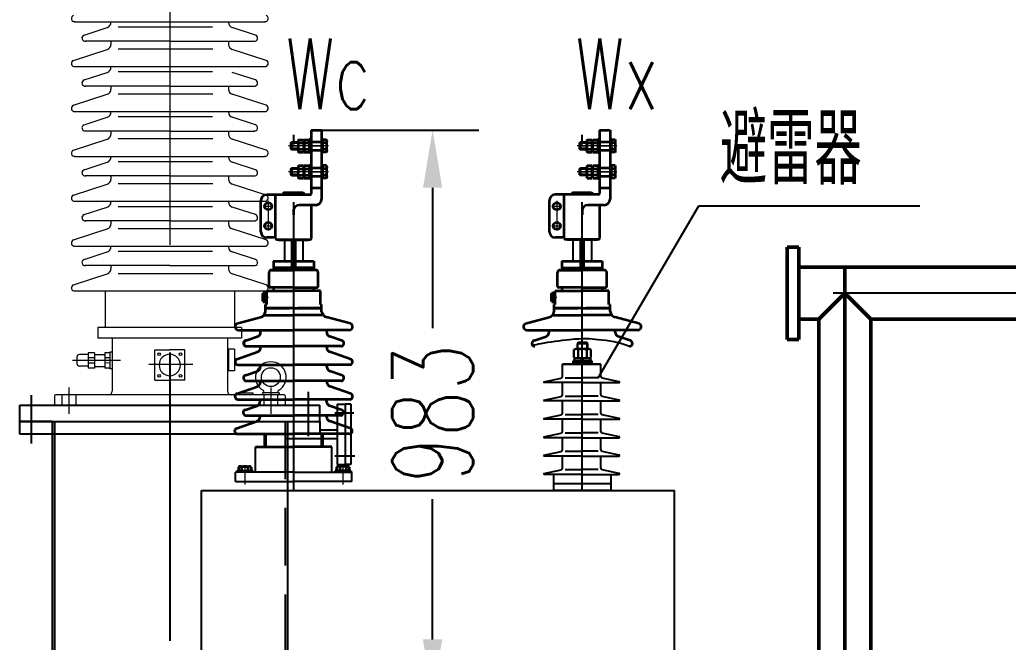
# Model space of a CAD drawing. Header units: millimetres. Extents: x -1000 to 22760, y -400 to 16400.
# Drawn here: x 5694 to 7407, y 12685 to 13764 of the extents above; entities that cross this region are included whole.
import ezdxf
from ezdxf.lldxf.tags import DXFTag

# ---------------------------------------------------------------- set-up
doc = ezdxf.new("R2010")
doc.units = ezdxf.units.MM
doc.header["$LTSCALE"] = 400
for name, pattern in [('ACAD_ISO02W100', [15, 12, -3]), ('AD_LTYPE2 0.13 mm', [16, 13, -1, 1, -1]), ('CENTER', [2, 1.25, -0.25, 0.25, -0.25]), ('DASHED2', [0.375, 0.25, -0.125])]:
    doc.linetypes.add(name, pattern=pattern)
for name, color, linetype, lineweight in [('0粗实线层', 7, 'Continuous', 50), ('2中心线层', 1, 'CENTER', 25), ('5文字层', 6, 'Continuous', 25), ('ACAD中线层', 1, 'AD_LTYPE2 0.13 mm', 13), ('ACAD粗线层', 7, 'Continuous', 30), ('ACAD细线层', 3, 'Continuous', 13), ('粗实线层', 7, 'Continuous', 35)]:
    doc.layers.add(name, color=color, linetype=linetype, lineweight=lineweight)
for name, color, linetype in [('1', 5, 'DASHED2'), ('1轮廓实线层', 7, 'Continuous'), ('2', 2, 'CENTER'), ('3中心线层', 1, 'CENTER')]:
    doc.layers.add(name, color=color, linetype=linetype)
doc.layers.add('中心线层', color=1, linetype='点画线', lineweight=18, true_color=0xff0000)
doc.styles.add('PC_TEXTSTYLE', font='txt.shx', dxfattribs={"width": 0.67, "bigfont": 'hztxt.shx'})
doc.styles.add('TH_GBDIM', font='txt.shx', dxfattribs={"width": 0.67, "bigfont": 'hztxt.shx'})
tags = doc.linetypes.add('点画线', pattern=[18, 12, -2, 2, -2]).pattern_tags.tags
tags[10:11] = [DXFTag(74, 4), DXFTag(75, 0), DXFTag(340, '0'), DXFTag(46, 1.0), DXFTag(50, 0.0), DXFTag(44, 0.0), DXFTag(45, 0.0)]
tags[8:9] = [DXFTag(74, 4), DXFTag(75, 0), DXFTag(340, '0'), DXFTag(46, 1.0), DXFTag(50, 0.0), DXFTag(44, 0.0), DXFTag(45, 0.0)]
tags[6:7] = [DXFTag(74, 4), DXFTag(75, 0), DXFTag(340, '0'), DXFTag(46, 1.0), DXFTag(50, 0.0), DXFTag(44, 0.0), DXFTag(45, 0.0)]
tags[4:5] = [DXFTag(74, 4), DXFTag(75, 0), DXFTag(340, '0'), DXFTag(46, 1.0), DXFTag(50, 0.0), DXFTag(44, 0.0), DXFTag(45, 0.0)]
doc.dimstyles.new('TH_GBDIM', dxfattribs={"dimscale": 40, "dimtxt": 3.5, "dimasz": 2.5, "dimexe": 2, "dimexo": 0, "dimgap": 1.5, "dimtad": 0, "dimtoh": 1, "dimdec": 1, "dimdsep": 46, "dimtxsty": 'TH_GBDIM', "dimcen": 2.5, "dimclrd": 3, "dimclre": 3, "dimclrt": 6, "dimadec": 0, "dimazin": 2, "dimtfac": 0.714286, "dimtdec": 1, "dimtmove": 0, "dimatfit": 3, "dimfxl": 0, "dimtzin": 0, "dimlwd": -1, "dimlwe": -1, "dimarcsym": 0})

# ---------------------------------------------------------------- blocks, each defined once
blk = doc.blocks.new('DY-SGZ')
for p, q in [((4918.6, 9113.6), (5738.6, 9113.6)), ((4918.6, 8783.6), (4918.6, 9113.6)), ((5738.6, 8783.6), (5738.6, 9113.6)), ((4868.6, 8783.6), (4868.6, 8805.6)), ((4868.6, 8805.6), (4918.6, 8805.6)), ((5788.6, 8805.6), (5738.6, 8805.6)), ((5788.6, 8783.6), (5788.6, 8805.6)), ((5788.6, 8783.6), (4868.6, 8783.6)), ((4868.6, 8783.6), (4868.6, 8755.6)), ((5788.6, 8783.6), (5788.6, 8755.6)), ((5788.6, 8755.6), (4868.6, 8755.6))]:
    blk.add_line(p, q)
at = {"layer": '2中心线层'}
for p, q in [((4888.6, 8828.3), (4888.6, 8748.3)), ((5768.6, 8828.3), (5768.6, 8748.3))]:
    blk.add_line(p, q, dxfattribs=at)
blk = doc.blocks.new('GY-SGZ')
for p, q in [((1803.6, 9261.6), (2323.6, 9261.6)), ((1803.6, 9233.6), (1803.6, 9261.6)), ((2323.6, 9233.6), (2323.6, 9261.6)), ((2353.6, 9263.6), (2367.6, 9263.6)), ((2353.6, 9263.6), (2353.6, 9158.6)), ((2367.6, 9263.6), (2367.6, 9158.6)), ((2377.6, 9263.6), (2367.6, 9263.6)), ((2377.6, 9263.6), (2377.6, 9158.6)), ((1803.6, 9211.6), (1803.6, 9233.6)), ((1859.6, 9233.6), (1803.6, 9233.6)), ((1803.6, 9233.6), (2063.6, 9233.6)), ((1859.6, 9233.6), (1859.6, 8805.6)), ((1863.6, 9233.6), (1863.6, 8805.6)), ((2063.6, 9233.6), (2323.6, 9233.6)), ((2267.6, 9233.6), (2267.6, 8805.6)), ((2323.6, 9233.6), (2323.6, 9211.6)), ((2353.6, 9218.6), (2323.6, 9218.6)), ((1859.6, 9211.6), (1803.6, 9211.6)), ((2323.6, 9211.6), (1803.6, 9211.6)), ((2353.6, 9203.6), (2263.6, 9203.6)), ((2353.6, 9158.6), (2367.6, 9158.6)), ((2377.6, 9158.6), (2367.6, 9158.6)), ((1803.6, 8755.6), (1803.6, 8805.6)), ((1803.6, 8805.6), (1863.6, 8805.6)), ((1803.6, 8805.6), (2323.6, 8805.6)), ((2323.6, 8805.6), (2323.6, 8755.6)), ((2323.6, 8783.6), (1803.6, 8783.6)), ((2323.6, 8783.6), (1803.6, 8783.6)), ((1868.6, 8755.6), (1868.6, 8783.6)), ((2258.6, 8755.6), (2258.6, 8783.6))]:
    blk.add_line(p, q)
at = {"ltscale": 10}
blk.add_line((1803.6, 8755.6), (2323.6, 8755.6), dxfattribs=at)
at = {"layer": '1'}
blk.add_line((2263.6, 9233.6), (2263.6, 8805.6), dxfattribs=at)
at = {"layer": '2'}
for p, q in [((2349.6, 9248.6), (2382.6, 9248.6)), ((2349.6, 9173.6), (2384.2, 9173.6))]:
    blk.add_line(p, q, dxfattribs=at)
at = {"layer": '2中心线层'}
for p, q in [((1823.6, 9278.8), (1823.6, 9195.5)), ((2303.6, 9284.7), (2303.6, 9208)), ((1823.6, 8748.3), (1823.6, 8828.3)), ((2303.6, 8743.7), (2303.6, 8814.6))]:
    blk.add_line(p, q, dxfattribs=at)
at = {"layer": '3中心线层'}
blk.add_line((2063.6, 9353.1), (2063.6, 8786.1), dxfattribs=at)
blk = doc.blocks.new('A$C258836C6')
at = {"color": 1, "linetype": 'ACAD_ISO02W100'}
blk.add_line((-568, -7.4), (-568, 773), dxfattribs=at)
at = {"layer": '0粗实线层'}
for p, q in [((-668, 808), (-668, 648)), ((-668, 648), (-668, 808)), ((-668, 648), (-668, 808)), ((-668, 648), (-668, 808)), ((-668, 808), (-648, 808)), ((-668, 808), (-648, 808)), ((-648, 808), (-648, 648)), ((-648, 648), (-648, 808)), ((-648, 648), (-648, 808)), ((-648, 648), (-648, 808)), ((-648, 648), (-648, 808)), ((-648, 773), (109, 773)), ((-613, 683), (-568, 728)), ((-568, 728), (-523, 683)), ((-648, 683), (-613, 683)), ((-648, 683), (-613, 683)), ((-648, 683), (-613, 683)), ((-613, 68), (-613, 683)), ((-523, 68), (-523, 683)), ((-523, 683), (109, 683)), ((-648, 648), (-668, 648)), ((-668, 648), (-648, 648))]:
    blk.add_line(p, q, dxfattribs=at)
at = {"layer": '2中心线层'}
blk.add_line((712, 728), (-648, 728), dxfattribs=at)
blk = doc.blocks.new('*D106')
at = {"color": 3}
for p, q in [((8403.7, 14945.9), (8903.1, 14945.9)), ((8823.1, 14845.9), (8823.1, 12213)), ((8823.1, 9219.9), (8823.1, 11852.8)), ((7323.8, 9119.9), (8903.1, 9119.9))]:
    blk.add_line(p, q, dxfattribs=at)
for points in [[(8806.4, 14845.9), (8839.7, 14845.9), (8823.1, 14945.9)], [(8806.4, 9219.9), (8839.7, 9219.9), (8823.1, 9119.9)]]:
    blk.add_solid(points, dxfattribs=at)
at = {"layer": 'Defpoints', "color": 0}
for p in [(8403.7, 14945.9), (8823.1, 14945.9), (7323.8, 9119.9)]:
    blk.add_point(p, dxfattribs=at)
at = {"color": 6, "insert": (8823.1, 12032.9), "char_height": 140, "attachment_point": 5, "rotation": 90, "style": 'TH_GBDIM'}
blk.add_mtext('6000{}{}', dxfattribs=at)
blk = doc.blocks.new('24-3150-6SP.280.112.189F')
for p, q in [((2088.9, 7801.2), (2088.9, 7764.1)), ((2120.7, 7801.2), (2120.7, 7764.1)), ((2056.6, 7700.5), (2056.6, 7710.5)), ((2056.6, 7710.5), (2058.2, 7710.5)), ((2056.6, 7700.5), (2056.6, 7690.5)), ((2056.6, 7690.5), (2058.2, 7690.5)), ((2038.7, 7398.2), (2038.7, 7442.2)), ((2171, 7398.2), (2171, 7442.2)), ((2105.1, 7398.2), (2003.9, 7398.2)), ((2003.9, 7382.2), (2003.9, 7398.2)), ((2105.1, 7398.2), (2205.8, 7398.2)), ((2205.8, 7382.2), (2205.8, 7398.2)), ((2003.9, 7382.2), (2105.1, 7382.2)), ((2205.8, 7382.2), (2105.1, 7382.2))]:
    blk.add_line(p, q)
at = {"layer": '0粗实线层'}
for p, q in [((2055.3, 7442.2), (2055.3, 7464.4)), ((2154.4, 7442.2), (2154.4, 7464.4))]:
    blk.add_line(p, q, dxfattribs=at)
at = {"layer": '2中心线层'}
blk.add_line((2105.1, 7366.2), (2105.1, 7982.9), dxfattribs=at)
at = {"layer": '中心线层', "linetype": '点画线'}
for p, q in [((2165.1, 7963.7), (2096.1, 7963.7)), ((2102.3, 7963.7), (2115, 7963.7)), ((2119.4, 7963.7), (2110.9, 7963.7)), ((2132.2, 7963.7), (2156.7, 7963.7)), ((2132.2, 7963.7), (2156.7, 7963.7)), ((2165.1, 7918.7), (2096.1, 7918.7)), ((2102.3, 7918.7), (2115, 7918.7)), ((2119.4, 7918.7), (2110.9, 7918.7)), ((2132.2, 7918.7), (2156.7, 7918.7)), ((2060.9, 7868.3), (2060.9, 7817)), ((2052.1, 7859.1), (2068.8, 7859.1)), ((2052.1, 7825.1), (2068.6, 7825.1))]:
    blk.add_line(p, q, dxfattribs=at)
at = {"layer": '中心线层'}
for p, q in [((2049.3, 7701.3), (2061, 7701.3)), ((2105.1, 7366.2), (2105.1, 7695.2)), ((2020.1, 7410.6), (2020.1, 7377.1)), ((2190.1, 7410.6), (2190.1, 7377.1))]:
    blk.add_line(p, q, dxfattribs=at)
at = {"layer": '粗实线层'}
for p, q in [((2135.1, 7991.2), (2135.1, 7881.2)), ((2135.1, 7991.2), (2153.1, 7991.2)), ((2153.1, 7991.2), (2153.1, 7871.2)), ((2100.6, 7969.1), (2101.3, 7969.7)), ((2100.6, 7958.4), (2100.6, 7969.1)), ((2112.6, 7969.1), (2100.6, 7969.1)), ((2101.3, 7969.7), (2101.3, 7957.7)), ((2103.9, 7969.7), (2101.3, 7969.7)), ((2112.6, 7969.7), (2103.9, 7969.7)), ((2112.6, 7971.9), (2112.6, 7955.6)), ((2112.6, 7971.9), (2112.6, 7955.6)), ((2113.3, 7974.5), (2121.9, 7974.5)), ((2113.4, 7969.1), (2121.8, 7969.1)), ((2122.6, 7971.9), (2122.6, 7955.6)), ((2122.6, 7971.9), (2122.6, 7955.6)), ((2122.6, 7971.9), (2122.6, 7955.6)), ((2122.6, 7971.9), (2122.6, 7955.6)), ((2122.6, 7971.9), (2122.6, 7955.6)), ((2123.3, 7974.5), (2131.9, 7974.5)), ((2123.4, 7969.1), (2131.8, 7969.1)), ((2132.6, 7971.9), (2132.6, 7955.6)), ((2132.6, 7971.9), (2132.6, 7955.6)), ((2132.6, 7971.9), (2132.6, 7955.6)), ((2135.1, 7971), (2153.1, 7971)), ((2135.1, 7971), (2153.1, 7971)), ((2155.6, 7953), (2155.6, 7974.5)), ((2161.9, 7974.5), (2155.6, 7974.5)), ((2161.8, 7969.1), (2155.6, 7969.1)), ((2162.6, 7955.6), (2162.6, 7971.9)), ((2162.6, 7955.6), (2162.6, 7971.9)), ((2100.6, 7958.4), (2101.3, 7957.7)), ((2112.6, 7958.4), (2100.6, 7958.4)), ((2103.9, 7957.7), (2101.3, 7957.7)), ((2112.6, 7957.7), (2103.9, 7957.7)), ((2113.3, 7953), (2121.9, 7953)), ((2113.4, 7958.3), (2121.8, 7958.3)), ((2123.3, 7953), (2131.9, 7953)), ((2123.4, 7958.3), (2131.8, 7958.3)), ((2135.1, 7956.5), (2153.1, 7956.5)), ((2135.1, 7956.5), (2153.1, 7956.5)), ((2161.8, 7958.3), (2155.6, 7958.3)), ((2161.9, 7953), (2155.6, 7953)), ((2100.6, 7924.1), (2101.3, 7924.7)), ((2100.6, 7913.4), (2100.6, 7924.1)), ((2112.6, 7924.1), (2100.6, 7924.1)), ((2101.3, 7924.7), (2101.3, 7912.7)), ((2103.9, 7924.7), (2101.3, 7924.7)), ((2112.6, 7924.7), (2103.9, 7924.7)), ((2112.6, 7926.9), (2112.6, 7910.6)), ((2112.6, 7926.9), (2112.6, 7910.6)), ((2113.3, 7929.5), (2121.9, 7929.5)), ((2113.4, 7924.1), (2121.8, 7924.1)), ((2122.6, 7926.9), (2122.6, 7910.6)), ((2122.6, 7926.9), (2122.6, 7910.6)), ((2122.6, 7926.9), (2122.6, 7910.6)), ((2122.6, 7926.9), (2122.6, 7910.6)), ((2122.6, 7926.9), (2122.6, 7910.6)), ((2123.3, 7929.5), (2131.9, 7929.5)), ((2123.4, 7924.1), (2131.8, 7924.1)), ((2132.6, 7926.9), (2132.6, 7910.6)), ((2132.6, 7926.9), (2132.6, 7910.6)), ((2132.6, 7926.9), (2132.6, 7910.6)), ((2135.1, 7926), (2153.1, 7926)), ((2155.6, 7908), (2155.6, 7929.5)), ((2161.9, 7929.5), (2155.6, 7929.5)), ((2161.8, 7924.1), (2155.6, 7924.1)), ((2162.6, 7910.6), (2162.6, 7926.9)), ((2162.6, 7910.6), (2162.6, 7926.9)), ((2100.6, 7913.4), (2101.3, 7912.7)), ((2112.6, 7913.4), (2100.6, 7913.4)), ((2103.9, 7912.7), (2101.3, 7912.7)), ((2112.6, 7912.7), (2103.9, 7912.7)), ((2113.3, 7908), (2121.9, 7908)), ((2113.4, 7913.3), (2121.8, 7913.3)), ((2123.3, 7908), (2131.9, 7908)), ((2123.4, 7913.3), (2131.8, 7913.3)), ((2135.1, 7911.5), (2153.1, 7911.5)), ((2161.8, 7913.3), (2155.6, 7913.3)), ((2161.9, 7908), (2155.6, 7908)), ((2088.2, 7882.7), (2086.2, 7880.7)), ((2086.2, 7880.7), (2086.2, 7880.5)), ((2086.2, 7880.7), (2086.2, 7879.2)), ((2088.2, 7882.7), (2121.2, 7882.7)), ((2121.2, 7882.7), (2123.2, 7880.7)), ((2123.2, 7880.7), (2123.2, 7880.5)), ((2123.2, 7880.7), (2123.2, 7879.2)), ((2135.1, 7891.2), (2153.1, 7891.2)), ((2048.1, 7814.9), (2048.1, 7869.2)), ((2133.1, 7879.2), (2058.1, 7879.2)), ((2073.6, 7803.2), (2073.6, 7879.2)), ((2104.6, 7851.2), (2104.6, 7844.4)), ((2143.1, 7861.2), (2114.6, 7861.2)), ((2135.6, 7803.2), (2135.6, 7861.2)), ((2073.6, 7804.9), (2058.1, 7804.9)), ((2073.6, 7803.2), (2075.6, 7801.2)), ((2133.6, 7801.2), (2075.6, 7801.2)), ((2078.6, 7801.2), (2130.6, 7801.2)), ((2101.7, 7801.2), (2101.7, 7752.1)), ((2107.3, 7801.2), (2107.3, 7752.1)), ((2133.6, 7801.2), (2135.6, 7803.2)), ((2069.5, 7764.1), (2139.5, 7764.1)), ((2069.6, 7764.1), (2069.6, 7748.4)), ((2139.5, 7764.1), (2139.6, 7748.4)), ((2062.3, 7720.4), (2062.3, 7744.4)), ((2066.3, 7748.4), (2105.1, 7748.4)), ((2139.6, 7752.1), (2069.6, 7752.1)), ((2143.3, 7748.4), (2105.1, 7748.4)), ((2147.3, 7720.4), (2147.3, 7744.4)), ((2058.3, 7688.6), (2058.3, 7712.6)), ((2058.3, 7712.6), (2105.3, 7712.6)), ((2105.1, 7718.4), (2064.3, 7718.4)), ((2151.3, 7712.6), (2104.3, 7712.6)), ((2104.8, 7718.4), (2104.8, 7718.4)), ((2104.8, 7718.4), (2104.9, 7718.4)), ((2105.1, 7718.4), (2145.3, 7718.4)), ((2151.3, 7688.6), (2151.3, 7712.6)), ((2051.5, 7695.4), (2051.5, 7707.2)), ((2051.5, 7695.4), (2051.5, 7707.2)), ((2052, 7709.1), (2056.6, 7709.1)), ((2052, 7693.5), (2056.6, 7693.5)), ((2052.1, 7705.2), (2056.6, 7705.2)), ((2052.1, 7697.4), (2056.6, 7697.4)), ((2056.6, 7693.5), (2056.6, 7709.1)), ((2056.3, 7688.6), (2058.3, 7688.6)), ((2056.3, 7682.2), (2056.3, 7688.6)), ((2056.3, 7676.4), (2056.3, 7682.2)), ((2105.1, 7682.2), (2056.3, 7682.2)), ((2057.4, 7682.2), (2097.6, 7682.2)), ((2104.5, 7682.2), (2153.3, 7682.2)), ((2152.3, 7682.2), (2112, 7682.2)), ((2153.3, 7688.6), (2151.3, 7688.6)), ((2153.3, 7682.2), (2153.3, 7688.6)), ((2153.3, 7676.4), (2153.3, 7682.2)), ((2006.5, 7656), (2047.6, 7666.8)), ((2053, 7670.3), (2105.1, 7670.3)), ((2156.7, 7670.3), (2104.5, 7670.3)), ((2203.2, 7656), (2162, 7666.8)), ((2008.6, 7644.4), (2105.1, 7644.4)), ((2047.6, 7640.9), (2047.6, 7644.4)), ((2201.1, 7644.4), (2104.5, 7644.4)), ((2162.1, 7640.9), (2162.1, 7644.4)), ((2021.7, 7626.3), (2042.2, 7633.4)), ((2188, 7626.3), (2167.5, 7633.4)), ((2006.6, 7594.3), (2042.2, 7606.6)), ((2022.7, 7616.4), (2105.1, 7616.4)), ((2047.6, 7614.2), (2047.6, 7616.4)), ((2047.6, 7614.2), (2047.6, 7614.9)), ((2186.9, 7616.4), (2104.5, 7616.4)), ((2162.1, 7614.2), (2162.1, 7616.4)), ((2162.1, 7614.2), (2162.1, 7614.9)), ((2203.1, 7594.3), (2167.5, 7606.6)), ((2007.6, 7584.4), (2105.1, 7584.4)), ((2021.7, 7566.3), (2042.2, 7573.4)), ((2047.2, 7580.8), (2047.2, 7584.3)), ((2202, 7584.4), (2104.5, 7584.4)), ((2162.5, 7580.8), (2162.5, 7584.3)), ((2188, 7566.3), (2167.5, 7573.4)), ((2022.7, 7556.4), (2105.1, 7556.4)), ((2047.1, 7554), (2047.1, 7556.4)), ((2186.9, 7556.4), (2104.5, 7556.4)), ((2162.6, 7554), (2162.6, 7556.4)), ((2005.9, 7533.9), (2042.3, 7546.5)), ((2204.3, 7533.9), (2168, 7546.5)), ((2007.5, 7524.4), (2008.1, 7524.4)), ((2007.5, 7524.4), (2105.1, 7524.4)), ((2008.1, 7524.4), (2008.7, 7524.4)), ((2046.5, 7520.8), (2046.5, 7524.3)), ((2202.1, 7524.4), (2104.5, 7524.4)), ((2161.9, 7520.8), (2161.9, 7524.3)), ((2202.1, 7524.4), (2201.6, 7524.4)), ((2021.1, 7506.3), (2041.6, 7513.4)), ((2187.4, 7506.3), (2166.8, 7513.4)), ((2022.1, 7496.4), (2104.5, 7496.4)), ((2046.5, 7494), (2046.5, 7496.4)), ((2186.3, 7496.4), (2103.9, 7496.4)), ((2162, 7494), (2162, 7496.4)), ((2005.3, 7473.9), (2041.7, 7486.5)), ((2203.7, 7473.9), (2167.4, 7486.5)), ((2006.9, 7464.4), (2007.5, 7464.4)), ((2006.9, 7464.4), (2104.5, 7464.4)), ((2007.5, 7464.4), (2008.1, 7464.4)), ((2201.5, 7464.4), (2103.9, 7464.4)), ((2201.5, 7464.4), (2200.9, 7464.4)), ((2038.7, 7442.2), (2105.3, 7442.2)), ((2171, 7442.2), (2104.4, 7442.2)), ((2009.3, 7407.1), (2009.3, 7400.3)), ((2012, 7408), (2028.3, 7408)), ((2014.7, 7407.1), (2014.7, 7400.3)), ((2025.6, 7407.1), (2025.6, 7400.3)), ((2031, 7407.1), (2031, 7400.3)), ((2179.2, 7407.1), (2179.2, 7400.3)), ((2198.3, 7408), (2182, 7408)), ((2184.7, 7407.1), (2184.7, 7400.3)), ((2195.6, 7407.1), (2195.6, 7400.3)), ((2201, 7407.1), (2201, 7400.3)), ((2006.5, 7400.3), (2033.8, 7400.3)), ((2006.5, 7400.3), (2006.5, 7398.2)), ((2014.3, 7400.3), (2025.9, 7400.3)), ((2033.8, 7400.3), (2033.8, 7398.2)), ((2203.8, 7400.3), (2176.5, 7400.3)), ((2176.5, 7400.3), (2176.5, 7398.2)), ((2195.9, 7400.3), (2184.3, 7400.3)), ((2203.8, 7400.3), (2203.8, 7398.2))]:
    blk.add_line(p, q, dxfattribs=at)
for points in [[(2135.1, 7952.2), (2135.1, 7975.2), (2132.6, 7975.2), (2132.6, 7952.2)], [(2155.6, 7952.2), (2155.6, 7975.2), (2153.1, 7975.2), (2153.1, 7952.2)], [(2135.1, 7907.2), (2135.1, 7930.2), (2132.6, 7930.2), (2132.6, 7907.2)], [(2155.6, 7907.2), (2155.6, 7930.2), (2153.1, 7930.2), (2153.1, 7907.2)]]:
    blk.add_lwpolyline(points, close=True, dxfattribs=at)
for centre in [(2060.9, 7859.1), (2060.9, 7825.1)]:
    blk.add_circle(centre, 6.25, dxfattribs=at)
for centre, radius, start, end in [((2117.8, 7971.8), 5.16, 148.8599, 211.7548), ((2131.8, 7963.7), 19.1, 163.6829, 196.3171), ((2117.5, 7971.8), 5.16, 328.2452, 31.1401), ((2103.5, 7963.7), 19.1, 343.6829, 16.3171), ((2127.8, 7971.8), 5.16, 148.8599, 211.7548), ((2141.8, 7963.7), 19.1, 163.6829, 196.3171), ((2127.5, 7971.8), 5.16, 328.2452, 31.1401), ((2113.5, 7963.7), 19.1, 343.6829, 16.3171), ((2157.5, 7971.8), 5.16, 328.2452, 31.1401), ((2143.5, 7963.7), 19.1, 343.6829, 16.3171), ((2117.8, 7955.6), 5.16, 148.2452, 211.1401), ((2117.5, 7955.6), 5.16, 328.8599, 31.7548), ((2127.8, 7955.6), 5.16, 148.2452, 211.1401), ((2127.5, 7955.6), 5.16, 328.8599, 31.7548), ((2157.5, 7955.6), 5.16, 328.8599, 31.7548), ((2117.8, 7926.8), 5.16, 148.8599, 211.7548), ((2131.8, 7918.7), 19.1, 163.6829, 196.3171), ((2117.5, 7926.8), 5.16, 328.2452, 31.1401), ((2103.5, 7918.7), 19.1, 343.6829, 16.3171), ((2127.8, 7926.8), 5.16, 148.8599, 211.7548), ((2141.8, 7918.7), 19.1, 163.6829, 196.3171), ((2127.5, 7926.8), 5.16, 328.2452, 31.1401), ((2113.5, 7918.7), 19.1, 343.6829, 16.3171), ((2157.5, 7926.8), 5.16, 328.2452, 31.1401), ((2143.5, 7918.7), 19.1, 343.6829, 16.3171), ((2117.8, 7910.6), 5.16, 148.2452, 211.1401), ((2117.5, 7910.6), 5.16, 328.8599, 31.7548), ((2127.8, 7910.6), 5.16, 148.2452, 211.1401), ((2127.5, 7910.6), 5.16, 328.8599, 31.7548), ((2157.5, 7910.6), 5.16, 328.8599, 31.7548), ((2133.1, 7881.2), 2, 270, 0), ((2058.1, 7869.2), 10, 90, 180), ((2143.1, 7871.2), 10, 270, 360), ((2114.6, 7851.2), 10, 90, 180), ((2058.1, 7814.9), 10, 180, 270), ((2066.3, 7744.4), 4, 90, 180), ((2143.3, 7744.4), 4, 0, 90), ((2064.3, 7720.4), 2, 180, 270), ((2081.9, 7713.7), 12.3, 157.4854, 184.9422), ((2127.8, 7713.7), 12.3, 355.0578, 22.5146), ((2145.3, 7720.4), 2, 270, 0), ((2055.2, 7707.2), 3.74, 148.8643, 211.7593), ((2065.4, 7701.3), 13.9, 163.6873, 196.3215), ((2055.2, 7695.5), 3.74, 148.2496, 211.1445), ((2042.8, 7679.8), 13.9, 290.0238, 345.8672), ((2166.8, 7679.8), 13.9, 194.1328, 249.9762), ((2009.2, 7650.4), 6, 110.5729, 270), ((2039.6, 7640.9), 8, 289.0309, 0), ((2170.1, 7640.9), 8, 180, 250.9691), ((2201.1, 7650.4), 6, 270, 69.4271), ((2022.7, 7621.4), 5, 102.3115, 270), ((2023.4, 7621.4), 5, 102.3115, 270), ((2186.9, 7621.4), 5, 270, 77.6885), ((2039.6, 7614.2), 8, 289.0309, 0), ((2039.6, 7614.2), 8, 289.0309, 0), ((2170.1, 7614.2), 8, 180, 250.9691), ((2170.1, 7614.2), 8, 180, 250.9691), ((2008.2, 7589.4), 5, 102.3115, 270), ((2202, 7589.4), 5, 270, 77.6885), ((2039.2, 7580.8), 8, 289.0309, 0), ((2039.2, 7580.8), 8, 289.0309, 0), ((2170.5, 7580.8), 8, 180, 250.9691), ((2170.5, 7580.8), 8, 180, 250.9691), ((2022.7, 7561.4), 5, 102.3115, 270), ((2186.9, 7561.4), 5, 270, 77.6885), ((2039.1, 7554), 8, 289.0309, 0), ((2170.6, 7554), 8, 180, 250.9691), ((2008.1, 7529.4), 5, 115.7503, 270), ((2038.5, 7520.8), 8, 289.0309, 0), ((2038.5, 7520.8), 8, 289.0309, 0), ((2169.9, 7520.8), 8, 180, 250.9691), ((2169.9, 7520.8), 8, 180, 250.9691), ((2202.1, 7529.4), 5, 270, 64.2497), ((2022.1, 7501.4), 5, 102.3115, 270), ((2186.3, 7501.4), 5, 270, 77.6885), ((2038.5, 7494), 8, 289.0309, 0), ((2170, 7494), 8, 180, 250.9691), ((2007.5, 7469.4), 5, 115.7503, 270), ((2201.5, 7469.4), 5, 270, 64.2497), ((2012, 7403.3), 4.67, 54.43, 125.57), ((2020.1, 7390.6), 17.4, 71.7761, 108.2239), ((2028.3, 7403.3), 4.67, 54.43, 125.57), ((2182, 7403.3), 4.67, 54.43, 125.57), ((2190.1, 7390.6), 17.4, 71.7761, 108.2239), ((2198.3, 7403.3), 4.67, 54.43, 125.57)]:
    blk.add_arc(centre, radius, start, end, dxfattribs=at)
blk = doc.blocks.new('*D169')
at = {"color": 3}
for p, q in [((6216.7, 13572.9), (6489.3, 13572.9)), ((6409.3, 13472.9), (6409.3, 13229.7)), ((6409.3, 12689.9), (6409.3, 12933.1)), ((6216.7, 12589.9), (6489.3, 12589.9))]:
    blk.add_line(p, q, dxfattribs=at)
for points in [[(6392.6, 13472.9), (6425.9, 13472.9), (6409.3, 13572.9)], [(6392.6, 12689.9), (6425.9, 12689.9), (6409.3, 12589.9)]]:
    blk.add_solid(points, dxfattribs=at)
at = {"layer": 'Defpoints', "color": 0}
for p in [(6216.7, 13572.9), (6216.7, 12589.9), (6409.3, 12589.9)]:
    blk.add_point(p, dxfattribs=at)
at = {"color": 6, "insert": (6409.3, 13081.4), "char_height": 140, "attachment_point": 5, "rotation": 90, "style": 'TH_GBDIM'}
blk.add_mtext('983', dxfattribs=at)
blk = doc.blocks.new('BLQ')
for p, q in [((6685.3, 11770.4), (6652.6, 11770.4)), ((6619.1, 11548.9), (6619.1, 11577.1)), ((6718.4, 11577.1), (6718.4, 11548.9)), ((6619.1, 11561.5), (6718.4, 11561.5)), ((6718.4, 11548.9), (6619.1, 11548.9))]:
    blk.add_line(p, q)
at = {"layer": '1轮廓实线层'}
for p, q in [((6634.2, 11746.8), (6634.2, 11767.9)), ((6700.8, 11746.8), (6700.8, 11767.9)), ((6602.3, 11737.6), (6631.9, 11743.9)), ((6667.5, 11736.1), (6602.3, 11736.1)), ((6634.2, 11715), (6634.2, 11736.1)), ((6639.1, 11744.4), (6667.5, 11744.4)), ((6696, 11744.4), (6667.5, 11744.4)), ((6667.5, 11736.1), (6732.8, 11736.1)), ((6700.8, 11715), (6700.8, 11736.1)), ((6732.8, 11737.6), (6703.2, 11743.9)), ((6602.3, 11705.8), (6631.9, 11712.1)), ((6667.5, 11704.3), (6602.3, 11704.3)), ((6634.2, 11683.2), (6634.2, 11704.3)), ((6639.1, 11712.6), (6667.5, 11712.6)), ((6696, 11712.6), (6667.5, 11712.6)), ((6667.5, 11704.3), (6732.8, 11704.3)), ((6700.8, 11683.2), (6700.8, 11704.3)), ((6732.8, 11705.8), (6703.2, 11712.1)), ((6602.3, 11674), (6631.9, 11680.3)), ((6667.5, 11672.5), (6602.3, 11672.5)), ((6634.2, 11651.4), (6634.2, 11672.5)), ((6639.1, 11680.8), (6667.5, 11680.8)), ((6696, 11680.8), (6667.5, 11680.8)), ((6667.5, 11672.5), (6732.8, 11672.5)), ((6700.8, 11651.4), (6700.8, 11672.5)), ((6732.8, 11674), (6703.2, 11680.3)), ((6602.3, 11642.2), (6631.9, 11648.5)), ((6667.5, 11640.7), (6602.3, 11640.7)), ((6634.2, 11619.6), (6634.2, 11640.7)), ((6639.1, 11649), (6667.5, 11649)), ((6696, 11649), (6667.5, 11649)), ((6667.5, 11640.7), (6732.8, 11640.7)), ((6700.8, 11619.6), (6700.8, 11640.7)), ((6732.8, 11642.2), (6703.2, 11648.5)), ((6602.3, 11610.4), (6631.9, 11616.7)), ((6639.1, 11617.2), (6667.5, 11617.2)), ((6696, 11617.2), (6667.5, 11617.2)), ((6732.8, 11610.4), (6703.2, 11616.7)), ((6667.5, 11608.9), (6602.3, 11608.9)), ((6634.2, 11587.8), (6634.2, 11608.9)), ((6667.5, 11608.9), (6732.8, 11608.9)), ((6700.8, 11587.8), (6700.8, 11608.9)), ((6602.3, 11578.6), (6631.9, 11584.9)), ((6639.1, 11585.4), (6667.5, 11585.4)), ((6696, 11585.4), (6667.5, 11585.4)), ((6732.8, 11578.6), (6703.2, 11584.9)), ((6667.5, 11577.1), (6602.3, 11577.1)), ((6667.5, 11577.1), (6732.8, 11577.1))]:
    blk.add_line(p, q, dxfattribs=at)
for centre, radius, start, end in [((6602.3, 11736.9), 0.75, 90, 270), ((6631.2, 11746.8), 3, 282, 0), ((6703.8, 11746.8), 3, 180, 258), ((6732.8, 11736.9), 0.75, 270, 90), ((6602.3, 11705.1), 0.75, 90, 270), ((6631.2, 11715), 3, 282, 0), ((6703.8, 11715), 3, 180, 258), ((6732.8, 11705.1), 0.75, 270, 90), ((6602.3, 11673.3), 0.75, 90, 270), ((6631.2, 11683.2), 3, 282, 0), ((6703.8, 11683.2), 3, 180, 258), ((6732.8, 11673.3), 0.75, 270, 90), ((6631.2, 11651.4), 3, 282, 0), ((6703.8, 11651.4), 3, 180, 258), ((6602.3, 11641.5), 0.75, 90, 270), ((6732.8, 11641.5), 0.75, 270, 90), ((6631.2, 11619.6), 3, 282, 0), ((6703.8, 11619.6), 3, 180, 258), ((6602.3, 11609.7), 0.75, 90, 270), ((6732.8, 11609.7), 0.75, 270, 90), ((6631.2, 11587.8), 3, 282, 0), ((6703.8, 11587.8), 3, 180, 258), ((6602.3, 11577.9), 0.75, 90, 270), ((6732.8, 11577.9), 0.75, 270, 90)]:
    blk.add_arc(centre, radius, start, end, dxfattribs=at)
at = {"layer": 'ACAD中线层', "linetype": 'AD_LTYPE2 0.13 mm', "lineweight": 13}
blk.add_line((6669, 11747.6), (6669, 11805.4), dxfattribs=at)
at = {"layer": 'ACAD粗线层', "linetype": 'Continuous', "lineweight": 30}
for p, q in [((6661.5, 11805.4), (6660.2, 11804.1)), ((6660.2, 11794.5), (6660.2, 11804.1)), ((6677.7, 11804.1), (6660.2, 11804.1)), ((6676.4, 11805.4), (6661.5, 11805.4)), ((6676.4, 11805.4), (6677.7, 11804.1)), ((6677.7, 11794.5), (6677.7, 11804.1)), ((6654.3, 11793.5), (6654.3, 11779.4)), ((6679.9, 11794.5), (6658, 11794.5)), ((6661.7, 11779.4), (6661.7, 11793.5)), ((6676.3, 11779.4), (6676.3, 11793.5)), ((6683.6, 11793.5), (6683.6, 11779.4)), ((6652.6, 11773.9), (6685.3, 11773.9)), ((6652.6, 11767.9), (6652.6, 11773.9)), ((6652.6, 11773.9), (6685.3, 11773.9)), ((6655.3, 11773.9), (6655.3, 11778.4)), ((6682.7, 11778.4), (6655.3, 11778.4)), ((6679.9, 11778.4), (6658, 11778.4)), ((6667.8, 11773.9), (6666.6, 11778.4)), ((6670.1, 11773.9), (6668.9, 11778.4)), ((6682.7, 11773.9), (6682.7, 11778.4)), ((6685.3, 11773.9), (6685.3, 11767.9)), ((6634.2, 11767.9), (6700.8, 11767.9))]:
    blk.add_line(p, q, dxfattribs=at)
for centre, radius, start, end in [((6658, 11787.6), 6.94, 58.2031, 121.7969), ((6669, 11768.4), 26.2, 73.7895, 106.2105), ((6679.9, 11787.6), 6.94, 58.2031, 121.7969), ((6658, 11785.3), 6.94, 238.2031, 301.7969), ((6669, 11804.6), 26.2, 253.7895, 286.2105), ((6679.9, 11785.3), 6.94, 238.2031, 301.7969)]:
    blk.add_arc(centre, radius, start, end, dxfattribs=at)
at = {"layer": 'ACAD细线层', "linetype": 'Continuous', "lineweight": 13}
for p, q in [((6661.5, 11794.5), (6661.5, 11805.4)), ((6676.4, 11794.5), (6676.4, 11805.4))]:
    blk.add_line(p, q, dxfattribs=at)
blk = doc.blocks.new('BRDLW-126-800')
at = {"lineweight": 0}
for p, q in [((138662.7, -209481.1), (138992.9, -209481.1)), ((138679.4, -209504.2), (138719.6, -209491.2)), ((138901.7, -209490.5), (138738.5, -209490.5)), ((138976.3, -209504.2), (138936.1, -209491.2)), ((138827.8, -209514.9), (138681.1, -209514.9)), ((138725.9, -209514.9), (138725.9, -209520.4)), ((138827.8, -209514.9), (138974.6, -209514.9)), ((138929.8, -209514.9), (138929.8, -209520.4)), ((138661, -209548.2), (138719.6, -209529.1)), ((138902.7, -209528.8), (138738.5, -209528.8)), ((138994.6, -209548.2), (138936.1, -209529.1)), ((138662.7, -209558.9), (138992.9, -209558.9)), ((138679.4, -209582), (138719.6, -209569)), ((138901.7, -209568.3), (138738.5, -209568.3)), ((138976.3, -209582), (138936.1, -209569)), ((138827.8, -209592.8), (138681.1, -209592.8)), ((138725.9, -209592.8), (138725.9, -209598.3)), ((138827.8, -209592.8), (138974.6, -209592.8)), ((138929.8, -209592.8), (138929.8, -209598.3)), ((138661, -209626), (138719.6, -209607)), ((138902.7, -209606.6), (138738.5, -209606.6)), ((138994.6, -209626), (138936.1, -209607)), ((138662.7, -209636.7), (138992.9, -209636.7)), ((138679.4, -209659.9), (138719.6, -209646.8)), ((138901.7, -209646.1), (138738.5, -209646.1)), ((138976.3, -209659.9), (138936.1, -209646.8)), ((138827.8, -209670.6), (138681.1, -209670.6)), ((138725.9, -209670.6), (138725.9, -209676.1)), ((138827.8, -209670.6), (138974.6, -209670.6)), ((138929.8, -209670.6), (138929.8, -209676.1)), ((138661, -209703.8), (138719.6, -209684.8)), ((138902.7, -209684.4), (138738.5, -209684.4)), ((138994.6, -209703.8), (138936.1, -209684.8)), ((138662.7, -209714.5), (138992.9, -209714.5)), ((138901.7, -209723.9), (138738.5, -209723.9)), ((138679.4, -209737.7), (138719.6, -209724.6)), ((138976.3, -209737.7), (138936.1, -209724.6)), ((138827.8, -209748.4), (138681.1, -209748.4)), ((138725.9, -209748.4), (138725.9, -209753.9)), ((138827.8, -209748.4), (138974.6, -209748.4)), ((138929.8, -209748.4), (138929.8, -209753.9)), ((138661, -209781.6), (138719.6, -209762.6)), ((138902.7, -209762.2), (138738.5, -209762.2)), ((138994.6, -209781.6), (138936.1, -209762.6)), ((138662.7, -209792.3), (138992.9, -209792.3)), ((138679.4, -209815.5), (138719.6, -209802.4)), ((138901.7, -209801.8), (138738.5, -209801.8)), ((138976.3, -209815.5), (138936.1, -209802.4)), ((138827.8, -209826.2), (138681.1, -209826.2)), ((138725.9, -209826.2), (138725.9, -209831.7)), ((138827.8, -209826.2), (138974.6, -209826.2)), ((138929.8, -209826.2), (138929.8, -209831.7)), ((138661, -209859.4), (138719.6, -209840.4)), ((138902.7, -209840), (138738.5, -209840)), ((138994.6, -209859.4), (138936.1, -209840.4)), ((138662.7, -209870.1), (138992.9, -209870.1)), ((138679.4, -209893.3), (138719.6, -209880.2)), ((138901.7, -209879.6), (138738.5, -209879.6)), ((138976.3, -209893.3), (138936.1, -209880.2)), ((138827.8, -209904), (138681.1, -209904)), ((138725.9, -209904), (138725.9, -209909.5)), ((138827.8, -209904), (138974.6, -209904)), ((138929.8, -209904), (138929.8, -209909.5)), ((138661, -209937.2), (138719.6, -209918.2)), ((138902.7, -209917.9), (138738.5, -209917.9)), ((138994.6, -209937.2), (138936.1, -209918.2)), ((138662.7, -209947.9), (138992.9, -209947.9)), ((138715.9, -209947.9), (138715.9, -210010.9)), ((138939.8, -209947.9), (138939.8, -210010.9)), ((138952.3, -210010.9), (138703.4, -210010.9)), ((138703.4, -210010.9), (138703.4, -210029.7)), ((138952.3, -210010.9), (138952.3, -210029.7)), ((138952.3, -210029.7), (138703.4, -210029.7)), ((138727.9, -210029.7), (138727.9, -210121.7)), ((138927.8, -210029.7), (138927.8, -210121.7)), ((138939.9, -210048.8), (138927.8, -210048.8)), ((138927.8, -210048.8), (138927.8, -210086.4)), ((138929.6, -210048.8), (138929.6, -210086.4)), ((138939.9, -210048.8), (138939.9, -210086.4)), ((138666.8, -210062.4), (138666.8, -210073.6)), ((138686.5, -210058), (138671.2, -210058)), ((138686.5, -210054.9), (138686.5, -210081.6)), ((138697.1, -210054.9), (138686.5, -210054.9)), ((138697.1, -210063.5), (138686.5, -210063.5)), ((138697.1, -210054.9), (138697.1, -210081.6)), ((138715, -210058.4), (138697.1, -210058.4)), ((138715, -210054.9), (138715, -210081.6)), ((138724.1, -210054.9), (138715, -210054.9)), ((138724.1, -210063.8), (138715, -210063.8)), ((138724.1, -210053.8), (138724.1, -210082.8)), ((138727.9, -210053.8), (138724.1, -210053.8)), ((138801.7, -210049.8), (138828.1, -210049.8)), ((138801.7, -210102.6), (138801.7, -210049.8)), ((138854, -210049.8), (138827.6, -210049.8)), ((138854, -210102.6), (138854, -210049.8)), ((138686.5, -210078.1), (138671.2, -210078.1)), ((138697.1, -210073.1), (138686.5, -210073.1)), ((138697.1, -210081.6), (138686.5, -210081.6)), ((138715, -210079.1), (138697.1, -210079.1)), ((138724, -210072.8), (138714.9, -210072.6)), ((138724.1, -210081.6), (138715, -210081.6)), ((138727.9, -210082.8), (138724.1, -210082.8)), ((138939.9, -210086.4), (138927.8, -210086.4)), ((138927.8, -210086.4), (138927.8, -210086.4)), ((138801.7, -210102.6), (138828.1, -210102.6)), ((138854, -210102.6), (138827.6, -210102.6)), ((138627.8, -210129.9), (138627.8, -210143.9)), ((138827.8, -210127.9), (138629.8, -210127.9)), ((138669, -210127.9), (138661.4, -210127.9)), ((139025.8, -210127.9), (138827.8, -210127.9)), ((138942.3, -210125.1), (138942.3, -210127.9)), ((138972.4, -210125.1), (138942.3, -210125.1)), ((138972.4, -210127.9), (138972.4, -210125.1)), ((139027.8, -210129.9), (139027.8, -210143.9)), ((138827.8, -210145.9), (138629.8, -210145.9)), ((138668.8, -210145.9), (138661.4, -210145.9)), ((139025.8, -210145.9), (138827.8, -210145.9)), ((138986.9, -210145.9), (138994.3, -210145.9))]:
    blk.add_line(p, q, dxfattribs=at)
at = {"lineweight": 0, "ltscale": 2}
for p, q in [((139017.3, -210124.2), (138988.4, -210124.2)), ((138988.4, -210124.2), (138988.4, -210127.9)), ((139017.3, -210124.2), (139017.3, -210127.9))]:
    blk.add_line(p, q, dxfattribs=at)
at = {"lineweight": 0}
for centre, radius in [((138809.2, -210057.4), 2.26), ((138846.4, -210057.4), 2.26), ((139003, -210097.2), 16.3), ((138809.2, -210095.1), 2.26), ((138846.5, -210095.1), 2.26)]:
    blk.add_circle(centre, radius, dxfattribs=at)
for centre, radius, start, end in [((138662.7, -209475.6), 5.49, 108, 280), ((138716.8, -209482.5), 9.15, 288, 0), ((138938.9, -209482.5), 9.15, 180, 252), ((138992.9, -209475.6), 5.49, 260, 72), ((138681.1, -209509.5), 5.49, 108, 280), ((138974.6, -209509.5), 5.49, 260, 72), ((138716.8, -209520.4), 9.15, 288, 0), ((138938.9, -209520.4), 9.15, 180, 252), ((138662.7, -209553.4), 5.49, 108, 280), ((138992.9, -209553.4), 5.49, 260, 72), ((138716.8, -209560.3), 9.15, 288, 0), ((138681.1, -209587.3), 5.49, 108, 280), ((138974.6, -209587.3), 5.49, 260, 72), ((138716.8, -209598.3), 9.15, 288, 0), ((138938.9, -209598.3), 9.15, 180, 252), ((138662.7, -209631.2), 5.49, 108, 280), ((138716.8, -209638.1), 9.15, 288, 0), ((138938.9, -209638.1), 9.15, 180, 252), ((138992.9, -209631.2), 5.49, 260, 72), ((138681.1, -209665.1), 5.49, 108, 280), ((138974.6, -209665.1), 5.49, 260, 72), ((138716.8, -209676.1), 9.15, 288, 0), ((138938.9, -209676.1), 9.15, 180, 252), ((138662.7, -209709), 5.49, 108, 280), ((138992.9, -209709), 5.49, 260, 72), ((138716.8, -209715.9), 9.15, 288, 0), ((138938.9, -209715.9), 9.15, 180, 252), ((138681.1, -209742.9), 5.49, 108, 280), ((138974.6, -209742.9), 5.49, 260, 72), ((138716.8, -209753.9), 9.15, 288, 0), ((138938.9, -209753.9), 9.15, 180, 252), ((138662.7, -209786.8), 5.49, 108, 280), ((138992.9, -209786.8), 5.49, 260, 72), ((138716.8, -209793.7), 9.15, 288, 0), ((138938.9, -209793.7), 9.15, 180, 252), ((138681.1, -209820.7), 5.49, 108, 280), ((138974.6, -209820.7), 5.49, 260, 72), ((138716.8, -209831.7), 9.15, 288, 0), ((138938.9, -209831.7), 9.15, 180, 252), ((138662.7, -209864.6), 5.49, 108, 280), ((138992.9, -209864.6), 5.49, 260, 72), ((138716.8, -209871.5), 9.15, 288, 0), ((138938.9, -209871.5), 9.15, 180, 252), ((138681.1, -209898.5), 5.49, 108, 280), ((138974.6, -209898.5), 5.49, 260, 72), ((138716.8, -209909.5), 9.15, 288, 0), ((138938.9, -209909.5), 9.15, 180, 252), ((138662.7, -209942.5), 5.49, 108, 280), ((138992.9, -209942.5), 5.49, 260, 72), ((138671.2, -210062.4), 4.45, 90, 180), ((138828.2, -210076.2), 18.8, 90.2421, 269.6798), ((138827.5, -210076.2), 18.8, 270.3202, 89.7579), ((138671.2, -210073.6), 4.45, 180, 270), ((139003, -210097.2), 26.5, 300.7645, 239.2355), ((138629.8, -210129.9), 2.01, 90, 180), ((138721.7, -210121.7), 6.25, 270, 0), ((138934.1, -210121.7), 6.25, 180, 270), ((138987.2, -210123.8), 4.45, 0, 59.2355), ((139018.8, -210123.8), 4.45, 120.7645, 180), ((139025.8, -210129.9), 2.01, 0, 90), ((138629.8, -210143.9), 2.01, 180, 270), ((139025.8, -210143.9), 2.01, 270, 0)]:
    blk.add_arc(centre, radius, start, end, dxfattribs=at)
at = {"layer": '2中心线层', "lineweight": 0, "ltscale": 3}
for p, q in [((138827.8, -208367.7), (138827.8, -210145.9)), ((138742.4, -210068.3), (138659.5, -210068.3)), ((138867.7, -210075.4), (138791.4, -210075.4)), ((138652.8, -210115), (138652.8, -210160.8)), ((139002.8, -210115), (139002.8, -210160.8)), ((138640.8, -210127.9), (138640.8, -210145.9)), ((138664.8, -210127.9), (138664.8, -210145.9)), ((138990.8, -210127.9), (138990.8, -210145.9)), ((139014.8, -210127.9), (139014.8, -210145.9))]:
    blk.add_line(p, q, dxfattribs=at)

msp = doc.modelspace()

# ---------------------------------------------------------------- linework, layer by layer
at = {"color": 3}
for p, q in [((6696.004, 13143.36), (6870.393, 13441.532)), ((6870.393, 13441.532), (7253.719, 13441.532))]:
    msp.add_line(p, q, dxfattribs=at)
for p, q in [((6652.537, 13382.886), (6652.536, 13345.749)), ((6684.373, 13382.886), (6684.374, 13345.749)), ((6620.206, 13282.146), (6620.206, 13292.146)), ((6620.206, 13292.146), (6621.836, 13292.146)), ((6620.206, 13282.146), (6620.207, 13272.146)), ((6620.207, 13272.146), (6621.837, 13272.147))]:
    msp.add_line(p, q)
at = {"color": 2, "start_tangent": (-0.99985893, 0.01679628), "end_tangent": (0.90876141, -0.41731606)}
msp.add_spline([(6586.378, 13198.086), (6646.7, 13209.987), (6696.278, 13209.987), (6750.531, 13198.086)], degree=3, dxfattribs=at)
at = {"layer": '2中心线层'}
msp.add_line((6668.76, 12947.886), (6668.76, 13564.554), dxfattribs=at)
at = {"layer": '中心线层', "linetype": '点画线'}
for p, q in [((6728.71, 13545.386), (6659.718, 13545.386)), ((6665.95, 13545.386), (6678.598, 13545.386)), ((6683.07, 13545.386), (6674.57, 13545.386)), ((6695.835, 13545.386), (6720.321, 13545.386)), ((6695.835, 13545.386), (6720.321, 13545.386)), ((6728.71, 13500.386), (6659.718, 13500.386)), ((6665.95, 13500.386), (6678.598, 13500.386)), ((6683.07, 13500.386), (6674.57, 13500.386)), ((6695.835, 13500.386), (6720.321, 13500.386)), ((6624.491, 13449.971), (6624.491, 13398.675)), ((6615.741, 13440.741), (6632.47, 13440.741)), ((6615.741, 13406.741), (6632.211, 13406.741))]:
    msp.add_line(p, q, dxfattribs=at)
at = {"layer": '中心线层'}
for p, q in [((6612.916, 13282.982), (6624.661, 13282.982)), ((6668.76, 12947.886), (6668.76, 13276.901))]:
    msp.add_line(p, q, dxfattribs=at)
at = {"layer": '粗实线层'}
for p, q in [((6698.741, 13572.886), (6698.741, 13462.886)), ((6698.741, 13572.886), (6716.741, 13572.886)), ((6716.741, 13572.886), (6716.741, 13452.886)), ((6664.241, 13550.724), (6664.926, 13551.386)), ((6664.926, 13551.386), (6664.926, 13539.386)), ((6667.57, 13551.386), (6664.926, 13551.386)), ((6676.24, 13551.386), (6667.57, 13551.386)), ((6676.24, 13553.553), (6676.24, 13537.22)), ((6676.24, 13553.553), (6676.24, 13537.22)), ((6676.983, 13556.145), (6685.498, 13556.145)), ((6686.24, 13553.553), (6686.24, 13537.22)), ((6686.24, 13553.553), (6686.24, 13537.22)), ((6686.24, 13553.553), (6686.24, 13537.22)), ((6686.241, 13553.553), (6686.241, 13537.22)), ((6686.241, 13553.553), (6686.241, 13537.22)), ((6686.983, 13556.145), (6695.499, 13556.145)), ((6696.241, 13553.553), (6696.241, 13537.22)), ((6696.241, 13553.553), (6696.241, 13537.22)), ((6696.241, 13553.553), (6696.241, 13537.22)), ((6698.741, 13552.636), (6716.741, 13552.636)), ((6698.741, 13552.636), (6716.741, 13552.636)), ((6719.241, 13534.628), (6719.241, 13556.145)), ((6725.499, 13556.145), (6719.241, 13556.145)), ((6726.241, 13537.22), (6726.241, 13553.553)), ((6726.241, 13537.22), (6726.241, 13553.553)), ((6664.241, 13540.049), (6664.241, 13550.724)), ((6676.24, 13550.724), (6664.241, 13550.724)), ((6664.241, 13540.049), (6664.926, 13539.386)), ((6676.24, 13540.049), (6664.241, 13540.049)), ((6667.57, 13539.386), (6664.926, 13539.386)), ((6676.24, 13539.386), (6667.57, 13539.386)), ((6676.983, 13534.628), (6685.498, 13534.628)), ((6677.012, 13550.766), (6685.469, 13550.766)), ((6677.012, 13540.007), (6685.469, 13540.007)), ((6686.983, 13534.628), (6695.499, 13534.628)), ((6687.012, 13550.766), (6695.47, 13550.766)), ((6687.012, 13540.007), (6695.47, 13540.007)), ((6698.741, 13538.136), (6716.741, 13538.136)), ((6698.741, 13538.136), (6716.741, 13538.136)), ((6725.47, 13550.766), (6719.241, 13550.766)), ((6725.47, 13540.007), (6719.241, 13540.007)), ((6725.499, 13534.628), (6719.241, 13534.628)), ((6664.241, 13505.724), (6664.926, 13506.386)), ((6664.241, 13495.049), (6664.241, 13505.724)), ((6676.24, 13505.724), (6664.241, 13505.724)), ((6664.926, 13506.386), (6664.926, 13494.386)), ((6667.57, 13506.386), (6664.926, 13506.386)), ((6676.24, 13506.386), (6667.57, 13506.386)), ((6676.24, 13508.553), (6676.24, 13492.22)), ((6676.24, 13508.553), (6676.24, 13492.22)), ((6676.983, 13511.145), (6685.498, 13511.145)), ((6677.012, 13505.766), (6685.469, 13505.766)), ((6686.24, 13508.553), (6686.24, 13492.22)), ((6686.24, 13508.553), (6686.24, 13492.22)), ((6686.24, 13508.553), (6686.24, 13492.22)), ((6686.241, 13508.553), (6686.241, 13492.22)), ((6686.241, 13508.553), (6686.241, 13492.22)), ((6686.983, 13511.145), (6695.499, 13511.145)), ((6687.012, 13505.766), (6695.47, 13505.766)), ((6696.241, 13508.553), (6696.241, 13492.22)), ((6696.241, 13508.553), (6696.241, 13492.22)), ((6696.241, 13508.553), (6696.241, 13492.22)), ((6698.741, 13507.636), (6716.741, 13507.636)), ((6719.241, 13489.628), (6719.241, 13511.145)), ((6725.499, 13511.145), (6719.241, 13511.145)), ((6725.47, 13505.766), (6719.241, 13505.766)), ((6726.241, 13492.22), (6726.241, 13508.553)), ((6726.241, 13492.22), (6726.241, 13508.553)), ((6664.241, 13495.049), (6664.926, 13494.386)), ((6676.24, 13495.049), (6664.241, 13495.049)), ((6667.57, 13494.386), (6664.926, 13494.386)), ((6676.24, 13494.386), (6667.57, 13494.386)), ((6676.983, 13489.628), (6685.498, 13489.628)), ((6677.012, 13495.007), (6685.469, 13495.007)), ((6686.983, 13489.628), (6695.499, 13489.628)), ((6687.012, 13495.007), (6695.47, 13495.007)), ((6698.741, 13493.136), (6716.741, 13493.136)), ((6725.47, 13495.007), (6719.241, 13495.007)), ((6725.499, 13489.628), (6719.241, 13489.628)), ((6698.741, 13472.886), (6716.741, 13472.886)), ((6611.741, 13396.596), (6611.741, 13450.886)), ((6696.741, 13460.886), (6621.741, 13460.886)), ((6637.241, 13384.886), (6637.241, 13460.886)), ((6651.818, 13464.356), (6649.818, 13462.356)), ((6649.818, 13462.356), (6649.818, 13462.2)), ((6649.818, 13462.356), (6649.818, 13460.886)), ((6651.818, 13464.356), (6684.818, 13464.356)), ((6684.818, 13464.356), (6686.818, 13462.356)), ((6686.818, 13462.356), (6686.818, 13462.2)), ((6686.818, 13462.356), (6686.818, 13460.886)), ((6668.241, 13432.886), (6668.241, 13426.065)), ((6706.741, 13442.886), (6678.241, 13442.886)), ((6699.241, 13384.886), (6699.241, 13442.886)), ((6637.241, 13386.596), (6621.741, 13386.596)), ((6637.241, 13384.886), (6639.241, 13382.886)), ((6697.241, 13382.886), (6639.241, 13382.886)), ((6642.256, 13382.886), (6694.226, 13382.886)), ((6665.357, 13382.886), (6665.357, 13333.749)), ((6670.937, 13382.886), (6670.937, 13333.749)), ((6697.241, 13382.886), (6699.241, 13384.886)), ((6633.147, 13345.749), (6703.147, 13345.749)), ((6633.198, 13345.749), (6633.198, 13330.051)), ((6703.147, 13345.749), (6703.191, 13330.051)), ((6629.955, 13330.051), (6668.76, 13330.051)), ((6703.191, 13333.749), (6633.198, 13333.749)), ((6706.955, 13330.051), (6668.76, 13330.051)), ((6625.955, 13302.051), (6625.955, 13326.051)), ((6710.955, 13302.051), (6710.955, 13326.051)), ((6621.961, 13270.271), (6621.961, 13294.271)), ((6621.961, 13294.271), (6668.961, 13294.271)), ((6668.76, 13300.051), (6627.955, 13300.051)), ((6714.949, 13294.271), (6667.949, 13294.271)), ((6668.455, 13300.051), (6668.386, 13300.051)), ((6668.455, 13300.051), (6668.524, 13300.051)), ((6668.76, 13300.051), (6708.955, 13300.051)), ((6714.949, 13270.271), (6714.949, 13294.271)), ((6615.134, 13277.065), (6615.133, 13288.899)), ((6615.134, 13277.065), (6615.133, 13288.899)), ((6615.671, 13290.777), (6620.205, 13290.777)), ((6615.692, 13286.879), (6620.205, 13286.879)), ((6615.693, 13279.084), (6620.206, 13279.085)), ((6620.206, 13275.187), (6620.205, 13290.777)), ((6615.672, 13275.187), (6620.206, 13275.187)), ((6619.961, 13270.271), (6621.961, 13270.271)), ((6619.961, 13263.886), (6619.961, 13270.271)), ((6619.961, 13258.093), (6619.961, 13263.886)), ((6668.76, 13263.886), (6619.961, 13263.886)), ((6621.016, 13263.886), (6661.26, 13263.886)), ((6668.15, 13263.886), (6716.949, 13263.886)), ((6715.894, 13263.886), (6675.65, 13263.886)), ((6716.949, 13270.271), (6714.949, 13270.271)), ((6716.949, 13263.886), (6716.949, 13270.271)), ((6716.949, 13258.093), (6716.949, 13263.886)), ((6570.102, 13237.704), (6611.231, 13248.416)), ((6616.623, 13251.978), (6668.76, 13251.978)), ((6720.287, 13251.978), (6668.15, 13251.978)), ((6766.808, 13237.704), (6725.679, 13248.416)), ((6572.211, 13226.086), (6668.76, 13226.086)), ((6611.211, 13222.608), (6611.211, 13226.086)), ((6764.699, 13226.086), (6668.15, 13226.086)), ((6725.699, 13222.608), (6725.699, 13226.086)), ((6585.312, 13207.971), (6605.819, 13215.045)), ((6751.598, 13207.971), (6731.091, 13215.045))]:
    msp.add_line(p, q, dxfattribs=at)
for points in [[(6698.741, 13533.886), (6698.741, 13556.886), (6696.241, 13556.886), (6696.241, 13533.886)], [(6719.241, 13533.886), (6719.241, 13556.886), (6716.741, 13556.886), (6716.741, 13533.886)], [(6698.741, 13488.886), (6698.741, 13511.886), (6696.241, 13511.886), (6696.241, 13488.886)], [(6719.241, 13488.886), (6719.241, 13511.886), (6716.741, 13511.886), (6716.741, 13488.886)]]:
    msp.add_lwpolyline(points, close=True, dxfattribs=at)
for centre in [(6624.491, 13440.741), (6624.491, 13406.741)]:
    msp.add_circle(centre, 6.25, dxfattribs=at)
for centre, radius, start, end in [((6681.395, 13553.479), 5.155, 148.85988, 211.754836), ((6681.086, 13553.479), 5.155, 328.245164, 31.14012), ((6691.396, 13553.479), 5.155, 148.85988, 211.754836), ((6691.086, 13553.479), 5.155, 328.245164, 31.14012), ((6721.086, 13553.479), 5.155, 328.245164, 31.14012), ((6695.386, 13545.386), 19.146, 163.682902, 196.317098), ((6681.395, 13537.294), 5.155, 148.245164, 211.14012), ((6667.094, 13545.386), 19.146, 343.682902, 16.317098), ((6681.086, 13537.294), 5.155, 328.85988, 31.754836), ((6691.396, 13537.294), 5.155, 148.245164, 211.14012), ((6705.387, 13545.386), 19.146, 163.682902, 196.317098), ((6677.095, 13545.386), 19.146, 343.682902, 16.317098), ((6691.086, 13537.294), 5.155, 328.85988, 31.754836), ((6707.095, 13545.386), 19.146, 343.682902, 16.317098), ((6721.086, 13537.294), 5.155, 328.85988, 31.754836), ((6681.395, 13508.479), 5.155, 148.85988, 211.754836), ((6695.386, 13500.386), 19.146, 163.682902, 196.317098), ((6681.086, 13508.479), 5.155, 328.245164, 31.14012), ((6667.094, 13500.386), 19.146, 343.682902, 16.317098), ((6691.396, 13508.479), 5.155, 148.85988, 211.754836), ((6705.387, 13500.386), 19.146, 163.682902, 196.317098), ((6691.086, 13508.479), 5.155, 328.245164, 31.14012), ((6677.095, 13500.386), 19.146, 343.682902, 16.317098), ((6721.086, 13508.479), 5.155, 328.245164, 31.14012), ((6707.095, 13500.386), 19.146, 343.682902, 16.317098), ((6681.395, 13492.294), 5.155, 148.245164, 211.14012), ((6681.086, 13492.294), 5.155, 328.85988, 31.754836), ((6691.396, 13492.294), 5.155, 148.245164, 211.14012), ((6691.086, 13492.294), 5.155, 328.85988, 31.754836), ((6721.086, 13492.294), 5.155, 328.85988, 31.754836), ((6621.741, 13450.886), 10, 90, 180), ((6696.741, 13462.886), 2, 270, 0), ((6706.741, 13452.886), 10, 270, 360), ((6678.241, 13432.886), 10, 90, 180), ((6621.741, 13396.596), 10, 180, 270), ((6629.955, 13326.051), 4, 90, 180), ((6706.955, 13326.051), 4, 0, 90), ((6627.955, 13302.051), 2, 180, 270), ((6645.495, 13295.333), 12.322, 157.485433, 184.942157), ((6691.415, 13295.333), 12.322, 355.057843, 22.514567), ((6708.955, 13302.051), 2, 270, 0), ((6618.868, 13288.845), 3.735, 148.864309, 211.759265), ((6629.006, 13282.983), 13.872, 163.687331, 196.321527), ((6618.869, 13277.119), 3.735, 148.249593, 211.144549), ((6606.466, 13261.491), 13.916, 290.023757, 345.867248), ((6730.444, 13261.491), 13.916, 194.132752, 249.976243), ((6572.821, 13232.086), 6, 110.572858, 270), ((6764.699, 13232.086), 6, 270, 69.427142), ((6603.211, 13222.608), 8, 289.030889, 0), ((6733.699, 13222.608), 8, 180, 250.969111), ((6586.378, 13203.086), 5, 102.311546, 270), ((6750.531, 13203.086), 5, 270, 77.688454)]:
    msp.add_arc(centre, radius, start, end, dxfattribs=at)

# ---------------------------------------------------------------- block references
for name, p in [('BRDLW-126-800', (-132874.078, 223241.809)), ('24-3150-6SP.280.112.189F', (4063.634, 5581.661)), ('BLQ', (0, 1398.965)), ('GY-SGZ', (3890.171, 3834.327)), ('DY-SGZ', (1090.171, 3834.327))]:
    msp.add_blockref(name, p)
at = {"layer": '0粗实线层'}
msp.add_blockref('A$C258836C6', (7691.76, 12561.918), dxfattribs=at)

# ---------------------------------------------------------------- texts
at = {"layer": '5文字层', "style": 'PC_TEXTSTYLE', "width": 0.67}
for s, p in [('Wc', (6154.748, 13608.886)), ('Wx', (6656.697, 13608.886)), ('避雷器', (6906.902, 13478.366))]:
    msp.add_text(s, height=122.5, dxfattribs=at).set_placement(p)

# ---------------------------------------------------------------- dimensions: what is measured, and where the dimension line sits
dim = msp.add_linear_dim(base=(8823.068, 14945.886), p1=(7323.76, 9119.886), p2=(8403.722, 14945.886), angle=90, text='6000{}{}', dimstyle='TH_GBDIM', override={"dimgap": 1.5, "dimtad": 0, "dimjust": 0, "dimdec": 1, "dimlfac": 1, "dimse1": 0, "dimse2": 0, "dimsd1": 0, "dimsd2": 0})
dim.commit()
dim.dimension.update_dxf_attribs({"geometry": '*D106', "text_midpoint": (8823.068, 12032.886), "dimtype": 160})
dim = msp.add_linear_dim(base=(6409.26, 12589.886), p1=(6216.741, 13572.886), p2=(6216.741, 12589.886), angle=90, dimstyle='TH_GBDIM')
dim.commit()
dim.dimension.update_dxf_attribs({"geometry": '*D169', "text_midpoint": (6409.26, 13081.386)})

doc.saveas('drawing.dxf')
